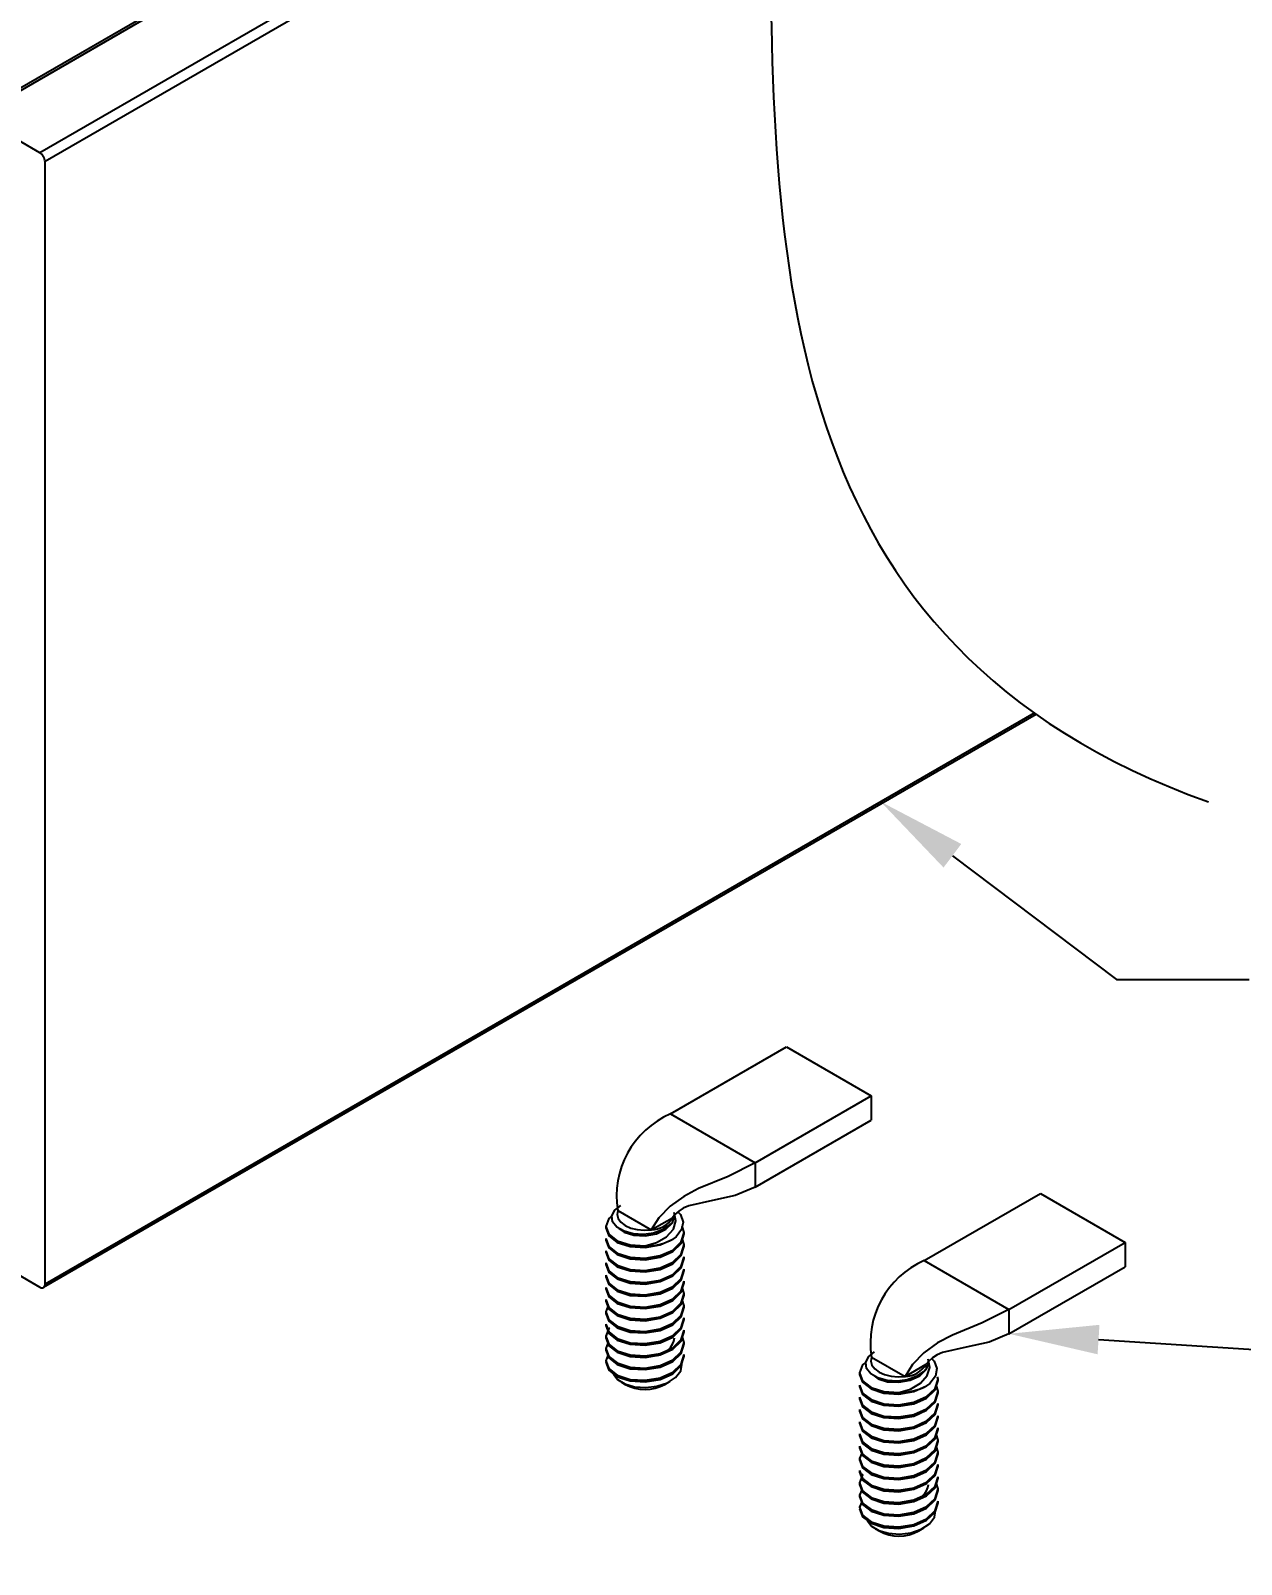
# Model space of a CAD drawing. Extents: x -0.1 to 11, y -13.6 to 0.
# Drawn here: x 5.807 to 8.335, y -8.757 to -5.555 of the extents above; entities that cross this region are included whole.
import ezdxf
from ezdxf import colors
from ezdxf.entities.mleader import LeaderData, LeaderLine
from ezdxf.math import Vec2, Vec3

# ---------------------------------------------------------------- set-up
doc = ezdxf.new("R2010")
doc.units = 0
doc.header["$LTSCALE"] = 0.5
doc.header["$MEASUREMENT"] = 0
for name, color, linetype in [('Dimension', 10, 'CONTINUOUS'), ('FAB DWG', 221, 'CONTINUOUS'), ('Hardware', 242, 'CONTINUOUS'), ('Housing', 150, 'CONTINUOUS')]:
    doc.layers.add(name, color=color, linetype=linetype)
doc.styles.add('LSAD_Standard', font='arial.ttf')

msp = doc.modelspace()

# ---------------------------------------------------------------- linework, layer by layer
at = {"layer": 'Dimension', "transparency": 16777216}
msp.add_open_spline([(6.7068, -3.5261), (7.3459, -4.046), (7.3512, -5.4429), (7.3565, -6.8397), (8.2659, -7.1652)], degree=3, knots=[0.24279, 0.24279, 0.24279, 0.24279, 1, 2, 2, 2, 2], dxfattribs=at)
at = {"layer": 'Hardware', "linetype": 'Continuous', "transparency": 16777216}
for p, q in [((7.1427, -7.8166), (7.3851, -7.6766)), ((7.3851, -7.6766), (7.5618, -7.7786)), ((7.3194, -7.9186), (7.5618, -7.7786)), ((7.5618, -7.7786), (7.5618, -7.8296)), ((7.1427, -7.8166), (7.3194, -7.9186)), ((7.3194, -7.9696), (7.5618, -7.8296)), ((7.3194, -7.9186), (7.3194, -7.9696)), ((7.6727, -8.1225), (7.9151, -7.9826)), ((7.9151, -7.9826), (8.0918, -8.0846)), ((7.0326, -8.0182), (7.1026, -8.0586)), ((7.1026, -8.0586), (7.1468, -8.0331)), ((7.0077, -8.0512), (7.0077, -8.0544)), ((7.1716, -8.0671), (7.1716, -8.0639)), ((7.0077, -8.0767), (7.0077, -8.0799)), ((7.1716, -8.0926), (7.1716, -8.0894)), ((7.8494, -8.2245), (8.0918, -8.0846)), ((8.0918, -8.0846), (8.0918, -8.1356)), ((7.0077, -8.1022), (7.0077, -8.1054)), ((7.0077, -8.1277), (7.0077, -8.1309)), ((7.1716, -8.1181), (7.1716, -8.1149)), ((7.6727, -8.1225), (7.8494, -8.2245)), ((7.0077, -8.1532), (7.0077, -8.1564)), ((7.1716, -8.1436), (7.1716, -8.1404)), ((7.8494, -8.2755), (8.0918, -8.1356)), ((7.0077, -8.1787), (7.0077, -8.1819)), ((7.1716, -8.1691), (7.1716, -8.1659)), ((7.1716, -8.1946), (7.1716, -8.1914)), ((7.0077, -8.2042), (7.0077, -8.2074)), ((7.1716, -8.2201), (7.1716, -8.2169)), ((7.8494, -8.2245), (7.8494, -8.2755)), ((7.0077, -8.2297), (7.0077, -8.2329)), ((7.0077, -8.2552), (7.0077, -8.2584)), ((7.1716, -8.2456), (7.1716, -8.2424)), ((7.0077, -8.2807), (7.0077, -8.2839)), ((7.1716, -8.2711), (7.1716, -8.2679)), ((7.0077, -8.3062), (7.0077, -8.3094)), ((7.1716, -8.2966), (7.1716, -8.2934)), ((7.1716, -8.3221), (7.1716, -8.3189)), ((7.5626, -8.3242), (7.6326, -8.3646)), ((7.6326, -8.3646), (7.6768, -8.3391)), ((7.0408, -8.3768), (7.0483, -8.3811)), ((7.1311, -8.3811), (7.1421, -8.3747)), ((7.5377, -8.3571), (7.5377, -8.3603)), ((7.5377, -8.3826), (7.5377, -8.3858)), ((7.7016, -8.3731), (7.7016, -8.3699)), ((7.5377, -8.4081), (7.5377, -8.4113)), ((7.7016, -8.3986), (7.7016, -8.3954)), ((7.5377, -8.4336), (7.5377, -8.4368)), ((7.7016, -8.4241), (7.7016, -8.4209)), ((7.7016, -8.4496), (7.7016, -8.4464)), ((7.5377, -8.4591), (7.5377, -8.4623)), ((7.7016, -8.4751), (7.7016, -8.4719)), ((7.5377, -8.4846), (7.5377, -8.4878)), ((7.5377, -8.5101), (7.5377, -8.5133)), ((7.7016, -8.5006), (7.7016, -8.4974)), ((7.5377, -8.5356), (7.5377, -8.5388)), ((7.7016, -8.5261), (7.7016, -8.5229)), ((7.5377, -8.5612), (7.5377, -8.5643)), ((7.7016, -8.5516), (7.7016, -8.5484)), ((7.7016, -8.5771), (7.7016, -8.5739)), ((7.5377, -8.5867), (7.5377, -8.5898)), ((7.7016, -8.6026), (7.7016, -8.5994)), ((7.5377, -8.6122), (7.5377, -8.6153)), ((7.7016, -8.6281), (7.7016, -8.6249)), ((7.5708, -8.6827), (7.5783, -8.687)), ((7.6611, -8.687), (7.6721, -8.6807))]:
    msp.add_line(p, q, dxfattribs=at)
at = {"layer": 'Hardware', "linetype": 'Continuous', "transparency": 16777216, "flags": 128}
for points in [[(7.3194, -7.9186), (7.2633, -7.9469), (7.2014, -7.9722), (7.1704, -7.9886), (7.1419, -8.0091), (7.1183, -8.0334), (7.1026, -8.0586)], [(7.3194, -7.9696), (7.2779, -7.9869), (7.2302, -7.9973), (7.1808, -8.0086), (7.1696, -8.0135), (7.1599, -8.0197), (7.1521, -8.0265), (7.1468, -8.0331)], [(7.0204, -8.0297), (7.014, -8.0347), (7.0077, -8.0512), (7.014, -8.0677), (7.0317, -8.0814), (7.0583, -8.0901), (7.0897, -8.0921)], [(7.1396, -8.0491), (7.1256, -8.0587), (7.1073, -8.0653), (7.0862, -8.0681), (7.0652, -8.0669), (7.0458, -8.0616), (7.0309, -8.053), (7.022, -8.0418), (7.0204, -8.0294), (7.0264, -8.0173), (7.0389, -8.0074)], [(7.0326, -8.0182), (7.0312, -8.0267), (7.0335, -8.0351), (7.0393, -8.0428), (7.0483, -8.0496), (7.0599, -8.0548), (7.0734, -8.0581), (7.088, -8.0594), (7.1026, -8.0586)], [(7.0351, -8.0554), (7.0461, -8.0636), (7.0661, -8.0697), (7.0897, -8.0708), (7.1133, -8.0665), (7.1333, -8.0572), (7.1467, -8.0441), (7.1514, -8.0289)], [(7.0897, -8.0921), (7.1135, -8.0849), (7.1345, -8.0728), (7.1489, -8.0569), (7.1541, -8.0399), (7.1506, -8.0226)], [(7.1581, -8.0212), (7.1634, -8.0265), (7.1691, -8.0422), (7.1661, -8.0581), (7.1544, -8.0731), (7.1476, -8.0782)], [(7.0077, -8.0767), (7.014, -8.0932), (7.0317, -8.1069), (7.0583, -8.1156), (7.0897, -8.1176), (7.121, -8.1124), (7.1476, -8.1006), (7.1654, -8.0836), (7.1716, -8.0639), (7.1675, -8.0508)], [(7.0077, -8.0544), (7.014, -8.0709), (7.0317, -8.0846), (7.0583, -8.0933), (7.0897, -8.0953), (7.121, -8.0901), (7.1476, -8.0782)], [(7.0077, -8.0799), (7.014, -8.0964), (7.0317, -8.1101), (7.0583, -8.1188), (7.0897, -8.1208), (7.121, -8.1156), (7.1476, -8.1037), (7.1654, -8.0868), (7.1716, -8.0671)], [(7.0077, -8.1022), (7.014, -8.1187), (7.0317, -8.1324), (7.0583, -8.1411), (7.0897, -8.1431), (7.121, -8.1379), (7.1476, -8.1261), (7.1654, -8.1091), (7.1716, -8.0894), (7.1681, -8.0783)], [(7.0077, -8.1054), (7.014, -8.1219), (7.0317, -8.1356), (7.0583, -8.1443), (7.0897, -8.1463), (7.121, -8.1411), (7.1476, -8.1292), (7.1654, -8.1123), (7.1716, -8.0926)], [(7.0077, -8.1277), (7.014, -8.1442), (7.0317, -8.1579), (7.0583, -8.1666), (7.0897, -8.1686), (7.121, -8.1634), (7.1476, -8.1516), (7.1654, -8.1346), (7.1716, -8.1149)], [(7.0077, -8.1309), (7.014, -8.1474), (7.0317, -8.1611), (7.0583, -8.1698), (7.0897, -8.1718), (7.121, -8.1666), (7.1476, -8.1548), (7.1654, -8.1378), (7.1716, -8.1181)], [(7.0077, -8.1532), (7.014, -8.1697), (7.0317, -8.1834), (7.0583, -8.1921), (7.0897, -8.1941), (7.121, -8.1889), (7.1476, -8.1771), (7.1654, -8.1601), (7.1716, -8.1404)], [(7.0077, -8.1564), (7.014, -8.1729), (7.0317, -8.1866), (7.0583, -8.1953), (7.0897, -8.1973), (7.121, -8.1921), (7.1476, -8.1803), (7.1654, -8.1633), (7.1716, -8.1436)], [(7.0077, -8.1787), (7.014, -8.1952), (7.0317, -8.2089), (7.0583, -8.2176), (7.0897, -8.2196), (7.121, -8.2144), (7.1476, -8.2026), (7.1654, -8.1856), (7.1716, -8.1659)], [(7.0077, -8.1819), (7.014, -8.1984), (7.0317, -8.2121), (7.0583, -8.2208), (7.0897, -8.2228), (7.121, -8.2176), (7.1476, -8.2058), (7.1654, -8.1888), (7.1716, -8.1691)], [(7.0077, -8.2042), (7.014, -8.2207), (7.0317, -8.2344), (7.0583, -8.2431), (7.0897, -8.2451), (7.121, -8.2399), (7.1476, -8.2281), (7.1654, -8.2111), (7.1716, -8.1914), (7.1681, -8.1803)], [(7.0077, -8.2074), (7.014, -8.2239), (7.0317, -8.2376), (7.0583, -8.2463), (7.0897, -8.2483), (7.121, -8.2431), (7.1476, -8.2313), (7.1654, -8.2143), (7.1716, -8.1946)], [(7.012, -8.2185), (7.0077, -8.2297), (7.014, -8.2462), (7.0317, -8.2599), (7.0583, -8.2686), (7.0897, -8.2706), (7.121, -8.2654), (7.1476, -8.2536), (7.1654, -8.2366), (7.1716, -8.2169), (7.1681, -8.2058)], [(7.0077, -8.2329), (7.014, -8.2494), (7.0317, -8.2631), (7.0583, -8.2718), (7.0897, -8.2738), (7.121, -8.2686), (7.1476, -8.2568), (7.1654, -8.2398), (7.1716, -8.2201)], [(7.8494, -8.2245), (7.7933, -8.2528), (7.7314, -8.2782), (7.7004, -8.2946), (7.6719, -8.315), (7.6484, -8.3393), (7.6326, -8.3646)], [(7.0077, -8.2552), (7.014, -8.2717), (7.0317, -8.2854), (7.0583, -8.2941), (7.0897, -8.2961), (7.121, -8.2909), (7.1476, -8.2791), (7.1654, -8.2621), (7.1716, -8.2424)], [(7.0077, -8.2584), (7.014, -8.2749), (7.0317, -8.2886), (7.0583, -8.2973), (7.0897, -8.2993), (7.121, -8.2941), (7.1476, -8.2823), (7.1654, -8.2653), (7.1716, -8.2456)], [(7.0154, -8.2631), (7.014, -8.2642), (7.0077, -8.2807), (7.014, -8.2972), (7.0317, -8.3109), (7.0583, -8.3196), (7.0897, -8.3216), (7.121, -8.3164), (7.1476, -8.3046), (7.1654, -8.2876), (7.1716, -8.2679), (7.1716, -8.2679)], [(7.0077, -8.2839), (7.014, -8.3004), (7.0317, -8.3141), (7.0583, -8.3228), (7.0897, -8.3248), (7.121, -8.3196), (7.1476, -8.3078), (7.1654, -8.2908), (7.1716, -8.2711)], [(7.012, -8.295), (7.0077, -8.3062), (7.014, -8.3227), (7.0317, -8.3364), (7.0583, -8.3451), (7.0897, -8.3471), (7.121, -8.3419), (7.1476, -8.3301), (7.1654, -8.3131), (7.1716, -8.2934), (7.1681, -8.2823)], [(7.8494, -8.2755), (7.808, -8.2929), (7.7602, -8.3033), (7.7108, -8.3146), (7.6996, -8.3195), (7.6899, -8.3257), (7.6821, -8.3325), (7.6768, -8.3391)], [(7.0077, -8.3094), (7.014, -8.3259), (7.0317, -8.3396), (7.0583, -8.3483), (7.0897, -8.3503), (7.121, -8.3451), (7.1476, -8.3333), (7.1654, -8.3163), (7.1716, -8.2966)], [(7.012, -8.3205), (7.0077, -8.3317), (7.014, -8.3482), (7.0317, -8.362), (7.0583, -8.3706), (7.0897, -8.3726), (7.121, -8.3674), (7.1476, -8.3556), (7.1654, -8.3386), (7.1716, -8.3189)], [(7.0077, -8.3349), (7.014, -8.3514), (7.0317, -8.3651), (7.0583, -8.3738), (7.0897, -8.3758), (7.121, -8.3706), (7.1476, -8.3588), (7.1654, -8.3418), (7.1716, -8.3221)], [(7.6696, -8.3551), (7.6556, -8.3647), (7.6373, -8.3713), (7.6163, -8.3741), (7.5952, -8.3729), (7.5758, -8.3676), (7.561, -8.359), (7.552, -8.3478), (7.5504, -8.3354), (7.5564, -8.3233), (7.5689, -8.3134)], [(7.024, -8.3592), (7.0241, -8.3596), (7.0325, -8.3709), (7.0476, -8.3801), (7.0677, -8.386), (7.091, -8.3877), (7.1146, -8.385), (7.1365, -8.3776), (7.1535, -8.3665), (7.1641, -8.3525), (7.1662, -8.3393)], [(7.5504, -8.3357), (7.544, -8.3406), (7.5377, -8.3571), (7.544, -8.3736), (7.5618, -8.3874), (7.5883, -8.3961), (7.6197, -8.3981)], [(7.5626, -8.3242), (7.5612, -8.3326), (7.5635, -8.341), (7.5693, -8.3488), (7.5783, -8.3555), (7.5899, -8.3607), (7.6034, -8.3641), (7.618, -8.3654), (7.6326, -8.3646)], [(7.5651, -8.3614), (7.5761, -8.3696), (7.5961, -8.3757), (7.6197, -8.3768), (7.6433, -8.3725), (7.6633, -8.3632), (7.6767, -8.35), (7.6814, -8.3348)], [(7.6197, -8.3981), (7.6436, -8.3909), (7.6645, -8.3787), (7.6789, -8.3629), (7.6841, -8.3459), (7.6806, -8.3286)], [(7.6881, -8.3272), (7.6934, -8.3325), (7.6991, -8.3482), (7.6961, -8.3641), (7.6844, -8.379), (7.6776, -8.3842)], [(7.5377, -8.3603), (7.544, -8.3768), (7.5618, -8.3906), (7.5883, -8.3993), (7.6197, -8.4013), (7.6511, -8.3961), (7.6776, -8.3842)], [(7.5377, -8.3826), (7.544, -8.3992), (7.5618, -8.4129), (7.5883, -8.4216), (7.6197, -8.4236), (7.6511, -8.4184), (7.6776, -8.4065), (7.6954, -8.3896), (7.7016, -8.3699), (7.7002, -8.3655)], [(7.5377, -8.3858), (7.544, -8.4023), (7.5618, -8.4161), (7.5883, -8.4248), (7.6197, -8.4268), (7.6511, -8.4216), (7.6776, -8.4097), (7.6954, -8.3928), (7.7016, -8.3731)], [(7.5377, -8.4081), (7.544, -8.4247), (7.5618, -8.4384), (7.5883, -8.4471), (7.6197, -8.4491), (7.6511, -8.4439), (7.6776, -8.432), (7.6954, -8.4151), (7.7016, -8.3954), (7.6981, -8.3842)], [(7.5377, -8.4113), (7.544, -8.4278), (7.5618, -8.4416), (7.5883, -8.4503), (7.6197, -8.4523), (7.6511, -8.4471), (7.6776, -8.4352), (7.6954, -8.4183), (7.7016, -8.3986)], [(7.5377, -8.4336), (7.544, -8.4502), (7.5618, -8.4639), (7.5883, -8.4726), (7.6197, -8.4746), (7.6511, -8.4694), (7.6776, -8.4575), (7.6954, -8.4406), (7.7016, -8.4209)], [(7.5377, -8.4368), (7.544, -8.4533), (7.5618, -8.4671), (7.5883, -8.4758), (7.6197, -8.4778), (7.6511, -8.4726), (7.6776, -8.4607), (7.6954, -8.4438), (7.7016, -8.4241)], [(7.5377, -8.4591), (7.544, -8.4757), (7.5618, -8.4894), (7.5883, -8.4981), (7.6197, -8.5001), (7.6511, -8.4949), (7.6776, -8.483), (7.6954, -8.4661), (7.7016, -8.4464)], [(7.5377, -8.4623), (7.544, -8.4788), (7.5618, -8.4926), (7.5883, -8.5013), (7.6197, -8.5033), (7.6511, -8.4981), (7.6776, -8.4862), (7.6954, -8.4693), (7.7016, -8.4496)], [(7.5377, -8.4846), (7.544, -8.5012), (7.5618, -8.5149), (7.5883, -8.5236), (7.6197, -8.5256), (7.6511, -8.5204), (7.6776, -8.5085), (7.6954, -8.4916), (7.7016, -8.4719)], [(7.5377, -8.4878), (7.544, -8.5043), (7.5618, -8.5181), (7.5883, -8.5268), (7.6197, -8.5288), (7.6511, -8.5236), (7.6776, -8.5117), (7.6954, -8.4948), (7.7016, -8.4751)], [(7.5377, -8.5101), (7.544, -8.5267), (7.5618, -8.5404), (7.5883, -8.5491), (7.6197, -8.5511), (7.6511, -8.5459), (7.6776, -8.534), (7.6954, -8.5171), (7.7016, -8.4974), (7.6981, -8.4862)], [(7.5377, -8.5133), (7.544, -8.5298), (7.5618, -8.5436), (7.5883, -8.5523), (7.6197, -8.5543), (7.6511, -8.5491), (7.6776, -8.5372), (7.6954, -8.5203), (7.7016, -8.5006)], [(7.542, -8.5245), (7.5377, -8.5356), (7.544, -8.5522), (7.5618, -8.5659), (7.5883, -8.5746), (7.6197, -8.5766), (7.6511, -8.5714), (7.6776, -8.5595), (7.6954, -8.5426), (7.7016, -8.5229), (7.6981, -8.5117)], [(7.5377, -8.5388), (7.544, -8.5553), (7.5618, -8.5691), (7.5883, -8.5778), (7.6197, -8.5798), (7.6511, -8.5746), (7.6776, -8.5627), (7.6954, -8.5458), (7.7016, -8.5261)], [(7.5377, -8.5612), (7.544, -8.5777), (7.5618, -8.5914), (7.5883, -8.6001), (7.6197, -8.6021), (7.6511, -8.5969), (7.6776, -8.585), (7.6954, -8.5681), (7.7016, -8.5484)], [(7.5377, -8.5643), (7.544, -8.5808), (7.5618, -8.5946), (7.5883, -8.6033), (7.6197, -8.6053), (7.6511, -8.6001), (7.6776, -8.5882), (7.6954, -8.5713), (7.7016, -8.5516)], [(7.5454, -8.5691), (7.544, -8.5701), (7.5377, -8.5867), (7.544, -8.6032), (7.5618, -8.6169), (7.5883, -8.6256), (7.6197, -8.6276), (7.6511, -8.6224), (7.6776, -8.6105), (7.6954, -8.5936), (7.7016, -8.5739), (7.7016, -8.5739)], [(7.5377, -8.5898), (7.544, -8.6064), (7.5618, -8.6201), (7.5883, -8.6288), (7.6197, -8.6308), (7.6511, -8.6256), (7.6776, -8.6137), (7.6954, -8.5968), (7.7016, -8.5771)], [(7.542, -8.601), (7.5377, -8.6122), (7.544, -8.6287), (7.5618, -8.6424), (7.5883, -8.6511), (7.6197, -8.6531), (7.6511, -8.6479), (7.6776, -8.636), (7.6954, -8.6191), (7.7016, -8.5994), (7.6981, -8.5882)], [(7.5377, -8.6153), (7.544, -8.6319), (7.5618, -8.6456), (7.5883, -8.6543), (7.6197, -8.6563), (7.6511, -8.6511), (7.6776, -8.6392), (7.6954, -8.6223), (7.7016, -8.6026)], [(7.542, -8.6265), (7.5377, -8.6377), (7.544, -8.6542), (7.5618, -8.6679), (7.5883, -8.6766), (7.6197, -8.6786), (7.6511, -8.6734), (7.6776, -8.6615), (7.6954, -8.6446), (7.7016, -8.6249)], [(7.5377, -8.6408), (7.544, -8.6574), (7.5618, -8.6711), (7.5883, -8.6798), (7.6197, -8.6818), (7.6511, -8.6766), (7.6776, -8.6647), (7.6954, -8.6478), (7.7016, -8.6281)], [(7.554, -8.6651), (7.5541, -8.6656), (7.5625, -8.6769), (7.5776, -8.6861), (7.5977, -8.6919), (7.6211, -8.6937), (7.6446, -8.6909), (7.6665, -8.6836), (7.6835, -8.6725), (7.6941, -8.6584), (7.6962, -8.6453)]]:
    msp.add_lwpolyline(points, dxfattribs=at)
at = {"layer": 'Hardware', "linetype": 'Continuous', "transparency": 16777216}
for centre, radius, start, end in [((7.2173, -7.9882), 0.1871, 113.5048, 189.2293), ((7.1014, -8.0055), 0.0532, 271.3453, 328.6494), ((7.1277, -8.0287), 0.0236, 300.1464, 4.0406), ((7.092, -7.9739), 0.1182, 268.8559, 298.0402), ((7.7473, -8.2942), 0.1871, 113.5048, 189.2293), ((7.1075, -8.2768), 0.0445, 280.3466, 350.8457), ((7.6314, -8.3114), 0.0532, 271.3453, 328.6494), ((7.6578, -8.3347), 0.0236, 300.1464, 4.0406), ((7.0897, -8.3061), 0.0856, 241.0999, 298.9001), ((7.6221, -8.2798), 0.1182, 268.8559, 298.0402), ((7.6375, -8.5828), 0.0445, 280.3466, 350.8457), ((7.6197, -8.6121), 0.0856, 241.0999, 298.9001)]:
    msp.add_arc(centre, radius, start, end, dxfattribs=at)
at = {"layer": 'Housing', "linetype": 'Continuous', "lineweight": 25, "transparency": 16777216}
for p, q in [((7.3373, -4.7794), (5.6859, -5.7328)), ((7.3377, -4.7842), (5.6934, -5.7336)), ((7.3458, -4.933), (5.8263, -5.8103)), ((7.3466, -4.957), (5.8369, -5.8287)), ((5.8263, -5.8103), (5.6934, -5.7336)), ((5.8369, -8.1721), (5.8369, -5.8287)), ((7.9061, -6.9826), (5.8338, -8.179)), ((7.9022, -6.9798), (5.8369, -8.1721)), ((5.7726, -8.1472), (5.8263, -8.1783))]:
    msp.add_line(p, q, dxfattribs=at)
for points, knots in [([(5.8369, -5.8287), (5.8369, -5.8269), (5.8362, -5.8233), (5.834, -5.8181), (5.8306, -5.8136), (5.8278, -5.8112), (5.8263, -5.8103)], [0, 0, 0, 0, 0.237021, 0.500001, 0.762981, 1, 1, 1, 1]), ([(5.8263, -8.1783), (5.827, -8.1786), (5.8283, -8.1793), (5.8303, -8.1797), (5.8322, -8.1797), (5.8333, -8.1793), (5.8338, -8.179)], [0, 0, 0, 0, 0.288115, 0.54822, 0.782232, 1, 1, 1, 1]), ([(5.8338, -8.179), (5.8343, -8.1787), (5.8352, -8.1779), (5.8362, -8.1763), (5.8368, -8.1743), (5.8369, -8.1729), (5.8369, -8.1721)], [0, 0, 0, 0, 0.217767, 0.451778, 0.711884, 1, 1, 1, 1])]:
    msp.add_open_spline(points, degree=3, knots=knots, dxfattribs=at)

# ---------------------------------------------------------------- leaders
at = {"layer": 'FAB DWG', "ltscale": 0.5, "transparency": 16777216}
ml = msp.add_multileader_mtext('Standard', dxfattribs=at)
ml.set_content('EX00071', color=256, style='LSAD_Standard')
ml.set_leader_properties()
ml.build(insert=Vec2(0, 0))
ml.multileader.update_dxf_attribs({"text_left_attachment_type": 2, "text_right_attachment_type": 2, "dogleg_length": 0.2772, "arrow_head_size": 0.1875})
ctx = ml.context
ctx.base_point, ctx.char_height, ctx.arrow_head_size, ctx.landing_gap_size, ctx.plane_origin = Vec3(8.351, -7.5358), 0.1875, 0.1875, 0.09, Vec3(11.1524, 1.3047)
ctx.left_attachment, ctx.right_attachment, ctx.text_align_type = 2, 2, 2
notes = []
notes.append((ctx, [(0, (1, 1, 0), (8.0738, -7.5358), (1, 0), 0.2772, [(0, [(7.5817, -7.1648)], 0, [])])]))
ctx.mtext.insert, ctx.mtext.rotation, ctx.mtext.width, ctx.mtext.alignment, ctx.mtext.flow_direction = Vec3(9.45, -7.44), 6.283185, 2.6081, 3, 5
ml = msp.add_multileader_mtext('Standard', dxfattribs=at)
ml.set_content('HW83212 (X2)', color=256, style='LSAD_Standard')
ml.set_leader_properties()
ml.build(insert=Vec2(0, 0))
ml.multileader.update_dxf_attribs({"text_left_attachment_type": 2, "text_right_attachment_type": 2, "dogleg_length": 0.2772, "arrow_head_size": 0.1875})
ctx = ml.context
ctx.base_point, ctx.char_height, ctx.arrow_head_size, ctx.landing_gap_size, ctx.plane_origin = Vec3(8.6706, -8.3105), 0.1875, 0.1875, 0.09, Vec3(8.0292, -7.6646)
ctx.left_attachment, ctx.right_attachment, ctx.text_align_type = 2, 2, 2
notes.append((ctx, [(0, (1, 1, 0), (8.3934, -8.3105), (1, 0), 0.2772, [(0, [(7.8494, -8.2755)], 0, [])])]))
ctx.mtext.insert, ctx.mtext.alignment, ctx.mtext.flow_direction = Vec3(10.4625, -8.1876), 3, 5
ml = msp.add_multileader_mtext('Standard', dxfattribs=at)
ml.set_content('HW00070', color=256, style='LSAD_Standard')
ml.set_leader_properties()
ml.build(insert=Vec2(0, 0))
ml.multileader.update_dxf_attribs({"text_left_attachment_type": 2, "dogleg_length": 0.2772, "arrow_head_size": 0.1875})
ctx = ml.context
ctx.base_point, ctx.char_height, ctx.arrow_head_size, ctx.landing_gap_size, ctx.plane_origin = Vec3(3.8809, -8.6972), 0.1875, 0.1875, 0.12, Vec3(9.0895, 1.1559)
ctx.left_attachment, ctx.text_align_type = 2, 2
notes.append((ctx, [(1, (1, 1, 0), (5.6218, -8.6968), (-1, 0), 0.3696, [(0, [(6.0123, -9.1651)], 0, [])])]))
ctx.mtext.insert, ctx.mtext.rotation, ctx.mtext.alignment, ctx.mtext.flow_direction = Vec3(5.1322, -8.6015), 6.283185, 3, 5
for ctx, leaders in notes:
    for number, flags, end, landing, length, lines in leaders:
        leader = LeaderData()
        leader.index, (leader.has_last_leader_line, leader.has_dogleg_vector, leader.attachment_direction) = number, flags
        leader.last_leader_point, leader.dogleg_vector, leader.dogleg_length = Vec3(end), Vec3(landing), length
        for number, points, colour, breaks in lines:
            line = LeaderLine()
            line.index, line.vertices, line.color, line.breaks = number, Vec3.list(points), colors.encode_raw_color(colour), breaks
            leader.lines.append(line)
        ctx.leaders.append(leader)

doc.saveas('drawing.dxf')
